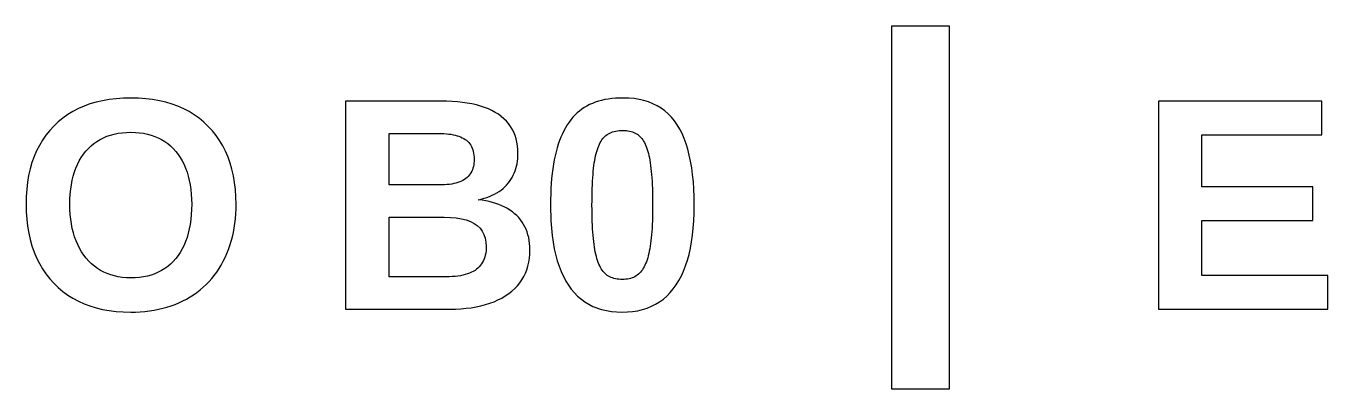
# Model space of a CAD drawing. Header units: metres. Extents: x -41.3 to 41.3, y -33.7 to 33.7.
# Drawn here: x -12.33 to 5.62, y -33.7 to -28.7 of the extents above; entities that cross this region are included whole.
import ezdxf

# ---------------------------------------------------------------- set-up
doc = ezdxf.new("R2010")
doc.units = ezdxf.units.M

msp = doc.modelspace()

# ---------------------------------------------------------------- linework, layer by layer
for p, q in [((0.39999, -28.7), (-0.39999, -28.7)), ((-0.39999, -28.7), (-0.39999, -33.7)), ((0.39999, -33.7), (0.39999, -28.7)), ((-11.445, -29.7738), (-11.5269, -29.8035)), ((-11.3596, -29.7487), (-11.445, -29.7738)), ((-11.2707, -29.7281), (-11.3596, -29.7487)), ((-11.1783, -29.7121), (-11.2707, -29.7281)), ((-11.0823, -29.7006), (-11.1783, -29.7121)), ((-10.9827, -29.6938), (-11.0823, -29.7006)), ((-10.8797, -29.6915), (-10.9827, -29.6938)), ((-10.7766, -29.6938), (-10.8797, -29.6915)), ((-10.677, -29.7007), (-10.7766, -29.6938)), ((-10.581, -29.7123), (-10.677, -29.7007)), ((-10.4885, -29.7285), (-10.581, -29.7123)), ((-10.3995, -29.7493), (-10.4885, -29.7285)), ((-10.3141, -29.7747), (-10.3995, -29.7493)), ((-10.2321, -29.8047), (-10.3141, -29.7747)), ((-6.61061, -29.7342), (-7.92278, -29.7342)), ((-7.92278, -29.7342), (-7.92278, -32.6006)), ((-6.53137, -29.7353), (-6.61061, -29.7342)), ((-6.45515, -29.7385), (-6.53137, -29.7353)), ((-6.38196, -29.7439), (-6.45515, -29.7385)), ((-6.31178, -29.7514), (-6.38196, -29.7439)), ((-6.24463, -29.7611), (-6.31178, -29.7514)), ((-6.1805, -29.773), (-6.24463, -29.7611)), ((-6.11938, -29.787), (-6.1805, -29.773)), ((-4.56001, -29.783), (-4.59727, -29.8022)), ((-4.5211, -29.7656), (-4.56001, -29.783)), ((-4.48056, -29.75), (-4.5211, -29.7656)), ((-4.43837, -29.7363), (-4.48056, -29.75)), ((-4.39456, -29.7244), (-4.43837, -29.7363)), ((-4.34911, -29.7143), (-4.39456, -29.7244)), ((-4.302, -29.7061), (-4.34911, -29.7143)), ((-4.25328, -29.6997), (-4.302, -29.7061)), ((-4.20291, -29.6951), (-4.25328, -29.6997)), ((-4.15091, -29.6924), (-4.20291, -29.6951)), ((-4.09726, -29.6915), (-4.15091, -29.6924)), ((-4.02063, -29.6936), (-4.09726, -29.6915)), ((-3.94722, -29.7002), (-4.02063, -29.6936)), ((-3.87704, -29.7111), (-3.94722, -29.7002)), ((-3.81009, -29.7263), (-3.87704, -29.7111)), ((-3.74637, -29.7459), (-3.81009, -29.7263)), ((-3.68587, -29.7699), (-3.74637, -29.7459)), ((-3.62859, -29.7982), (-3.68587, -29.7699)), ((5.53281, -29.7332), (3.27869, -29.7332)), ((3.27869, -29.7332), (3.27869, -32.5997)), ((5.53281, -30.1971), (5.53281, -29.7332)), ((-11.7512, -29.9202), (-11.8189, -29.9682)), ((-11.68, -29.8767), (-11.7512, -29.9202)), ((-11.6052, -29.8379), (-11.68, -29.8767)), ((-11.5269, -29.8035), (-11.6052, -29.8379)), ((-10.1537, -29.8394), (-10.2321, -29.8047)), ((-10.0789, -29.8787), (-10.1537, -29.8394)), ((-10.0075, -29.9226), (-10.0789, -29.8787)), ((-9.93973, -29.9711), (-10.0075, -29.9226)), ((-6.06129, -29.8031), (-6.11938, -29.787)), ((-6.00623, -29.8215), (-6.06129, -29.8031)), ((-5.95418, -29.8419), (-6.00623, -29.8215)), ((-5.90515, -29.8646), (-5.95418, -29.8419)), ((-5.85916, -29.8894), (-5.90515, -29.8646)), ((-5.81618, -29.9163), (-5.85916, -29.8894)), ((-5.77631, -29.9453), (-5.81618, -29.9163)), ((-5.73962, -29.9764), (-5.77631, -29.9453)), ((-4.7894, -29.9574), (-4.81683, -29.9903)), ((-4.76068, -29.9266), (-4.7894, -29.9574)), ((-4.7307, -29.8977), (-4.76068, -29.9266)), ((-4.69943, -29.8709), (-4.7307, -29.8977)), ((-4.6669, -29.8461), (-4.69943, -29.8709)), ((-4.6329, -29.8232), (-4.6669, -29.8461)), ((-4.59727, -29.8022), (-4.6329, -29.8232)), ((-3.57454, -29.8309), (-3.62859, -29.7982)), ((-3.52371, -29.868), (-3.57454, -29.8309)), ((-3.47612, -29.9093), (-3.52371, -29.868)), ((-3.43175, -29.9551), (-3.47612, -29.9093)), ((-3.39061, -30.0052), (-3.43175, -29.9551)), ((-12.0002, -30.1393), (-12.0523, -30.2041)), ((-11.9436, -30.078), (-12.0002, -30.1393)), ((-11.883, -30.0208), (-11.9436, -30.078)), ((-11.8189, -29.9682), (-11.883, -30.0208)), ((-9.87544, -30.0243), (-9.93973, -29.9711)), ((-9.81468, -30.0821), (-9.87544, -30.0243)), ((-9.75795, -30.1439), (-9.81468, -30.0821)), ((-5.70613, -30.0096), (-5.73962, -29.9764)), ((-5.67581, -30.0448), (-5.70613, -30.0096)), ((-5.64871, -30.0821), (-5.67581, -30.0448)), ((-5.62479, -30.1214), (-5.64871, -30.0821)), ((-5.60405, -30.1628), (-5.62479, -30.1214)), ((-4.9138, -30.1421), (-4.93486, -30.1851)), ((-4.89148, -30.1011), (-4.9138, -30.1421)), ((-4.86787, -30.0621), (-4.89148, -30.1011)), ((-4.84299, -30.0252), (-4.86787, -30.0621)), ((-4.81683, -29.9903), (-4.84299, -30.0252)), ((-4.17665, -30.1442), (-4.15254, -30.1413)), ((-4.15254, -30.1413), (-4.12744, -30.1396)), ((-4.12744, -30.1396), (-4.10133, -30.139)), ((-4.10133, -30.139), (-4.07677, -30.1396)), ((-4.07677, -30.1396), (-4.0531, -30.1413)), ((-4.0531, -30.1413), (-4.03035, -30.1441)), ((-3.35269, -30.0597), (-3.39061, -30.0052)), ((-3.31778, -30.1185), (-3.35269, -30.0597)), ((-3.28566, -30.1817), (-3.31778, -30.1185)), ((-12.0998, -30.2726), (-12.1428, -30.3446)), ((-12.0523, -30.2041), (-12.0998, -30.2726)), ((-11.4303, -30.3506), (-11.391, -30.3181)), ((-11.391, -30.3181), (-11.3496, -30.2888)), ((-11.3496, -30.2888), (-11.3061, -30.2625)), ((-11.3061, -30.2625), (-11.2604, -30.2393)), ((-11.2604, -30.2393), (-11.2125, -30.2191)), ((-11.2125, -30.2191), (-11.1624, -30.2021)), ((-11.1624, -30.2021), (-11.1102, -30.1882)), ((-11.1102, -30.1882), (-11.0558, -30.1774)), ((-11.0558, -30.1774), (-10.9993, -30.1696)), ((-10.9993, -30.1696), (-10.9405, -30.165)), ((-10.9405, -30.165), (-10.8797, -30.1635)), ((-10.8797, -30.1635), (-10.8197, -30.165)), ((-10.8197, -30.165), (-10.7618, -30.1697)), ((-10.7618, -30.1697), (-10.706, -30.1775)), ((-10.706, -30.1775), (-10.6523, -30.1884)), ((-10.6523, -30.1884), (-10.6007, -30.2024)), ((-10.6007, -30.2024), (-10.5512, -30.2196)), ((-10.5512, -30.2196), (-10.5038, -30.2399)), ((-10.5038, -30.2399), (-10.4584, -30.2632)), ((-10.4584, -30.2632), (-10.4152, -30.2897)), ((-10.4152, -30.2897), (-10.3741, -30.3194)), ((-10.3741, -30.3194), (-10.335, -30.3521)), ((-9.70576, -30.2091), (-9.75795, -30.1439)), ((-9.65811, -30.2778), (-9.70576, -30.2091)), ((-9.61499, -30.35), (-9.65811, -30.2778)), ((-7.32263, -30.8897), (-7.32263, -30.1797)), ((-7.32263, -30.1797), (-6.63908, -30.1797)), ((-6.63908, -30.1797), (-6.60254, -30.1802)), ((-6.60254, -30.1802), (-6.5674, -30.1816)), ((-6.5674, -30.1816), (-6.53368, -30.1841)), ((-6.53368, -30.1841), (-6.50136, -30.1874)), ((-6.50136, -30.1874), (-6.47046, -30.1918)), ((-6.47046, -30.1918), (-6.44096, -30.1971)), ((-6.44096, -30.1971), (-6.41287, -30.2033)), ((-6.41287, -30.2033), (-6.38618, -30.2105)), ((-6.38618, -30.2105), (-6.36092, -30.2187)), ((-6.36092, -30.2187), (-6.33705, -30.2279)), ((-6.33705, -30.2279), (-6.31461, -30.238)), ((-6.31461, -30.238), (-6.29355, -30.2491)), ((-6.29355, -30.2491), (-6.27391, -30.2611)), ((-6.27391, -30.2611), (-6.25571, -30.2743)), ((-6.25571, -30.2743), (-6.23895, -30.2888)), ((-6.23895, -30.2888), (-6.22366, -30.3046)), ((-6.22366, -30.3046), (-6.20982, -30.3218)), ((-6.20982, -30.3218), (-6.19743, -30.3402)), ((-5.5865, -30.2063), (-5.60405, -30.1628)), ((-5.57214, -30.2518), (-5.5865, -30.2063)), ((-5.56097, -30.2993), (-5.57214, -30.2518)), ((-5.55301, -30.3489), (-5.56097, -30.2993)), ((-4.97313, -30.2771), (-4.99036, -30.3262)), ((-4.95464, -30.2301), (-4.97313, -30.2771)), ((-4.93486, -30.1851), (-4.95464, -30.2301)), ((-4.42331, -30.3281), (-4.41241, -30.3067)), ((-4.41241, -30.3067), (-4.40089, -30.2868)), ((-4.40089, -30.2868), (-4.38879, -30.2683)), ((-4.38879, -30.2683), (-4.37607, -30.2513)), ((-4.37607, -30.2513), (-4.36276, -30.2357)), ((-4.36276, -30.2357), (-4.34865, -30.2214)), ((-4.34865, -30.2214), (-4.33353, -30.2082)), ((-4.33353, -30.2082), (-4.31741, -30.1962)), ((-4.31741, -30.1962), (-4.30031, -30.1853)), ((-4.30031, -30.1853), (-4.2822, -30.1756)), ((-4.2822, -30.1756), (-4.26309, -30.1671)), ((-4.26309, -30.1671), (-4.24298, -30.1596)), ((-4.24298, -30.1596), (-4.22186, -30.1533)), ((-4.22186, -30.1533), (-4.19977, -30.1482)), ((-4.19977, -30.1482), (-4.17665, -30.1442)), ((-4.03035, -30.1441), (-4.0085, -30.1481)), ((-4.0085, -30.1481), (-3.98758, -30.1532)), ((-3.98758, -30.1532), (-3.96758, -30.1594)), ((-3.96758, -30.1594), (-3.94849, -30.1668)), ((-3.94849, -30.1668), (-3.93031, -30.1752)), ((-3.93031, -30.1752), (-3.91306, -30.1849)), ((-3.91306, -30.1849), (-3.8967, -30.1956)), ((-3.8967, -30.1956), (-3.88127, -30.2075)), ((-3.88127, -30.2075), (-3.86676, -30.2205)), ((-3.86676, -30.2205), (-3.85315, -30.2346)), ((-3.85315, -30.2346), (-3.84029, -30.2501)), ((-3.84029, -30.2501), (-3.82797, -30.267)), ((-3.82797, -30.267), (-3.81621, -30.2854)), ((-3.81621, -30.2854), (-3.80501, -30.3052)), ((-3.80501, -30.3052), (-3.79436, -30.3266)), ((-3.25635, -30.2494), (-3.28566, -30.1817)), ((-3.22981, -30.3213), (-3.25635, -30.2494)), ((-3.20607, -30.3977), (-3.22981, -30.3213)), ((3.87885, -30.9173), (3.87885, -30.1971)), ((3.87885, -30.1971), (5.53281, -30.1971)), ((-12.2152, -30.4994), (-12.2446, -30.5822)), ((-12.1813, -30.4202), (-12.2152, -30.4994)), ((-12.1428, -30.3446), (-12.1813, -30.4202)), ((-11.5646, -30.5102), (-11.5347, -30.4663)), ((-11.5347, -30.4663), (-11.5022, -30.4249)), ((-11.5022, -30.4249), (-11.4673, -30.3862)), ((-11.4673, -30.3862), (-11.4303, -30.3506)), ((-10.335, -30.3521), (-10.2981, -30.3879)), ((-10.2981, -30.3879), (-10.2632, -30.4269)), ((-10.2632, -30.4269), (-10.2307, -30.4686)), ((-10.2307, -30.4686), (-10.2008, -30.5127)), ((-9.57642, -30.4256), (-9.61499, -30.35)), ((-9.54239, -30.5046), (-9.57642, -30.4256)), ((-6.19743, -30.3402), (-6.18651, -30.36)), ((-6.18651, -30.36), (-6.17705, -30.3812)), ((-6.17705, -30.3812), (-6.16904, -30.4036)), ((-6.16904, -30.4036), (-6.16248, -30.4274)), ((-6.16248, -30.4274), (-6.15738, -30.4525)), ((-6.15738, -30.4525), (-6.15375, -30.4789)), ((-6.15375, -30.4789), (-6.15155, -30.5067)), ((-5.54822, -30.4006), (-5.55301, -30.3489)), ((-5.54984, -30.5277), (-5.54742, -30.4915)), ((-5.54663, -30.4544), (-5.54822, -30.4006)), ((-5.54742, -30.4915), (-5.54663, -30.4544)), ((-5.03438, -30.4865), (-5.04651, -30.5444)), ((-5.02098, -30.4308), (-5.03438, -30.4865)), ((-5.00632, -30.3774), (-5.02098, -30.4308)), ((-4.99036, -30.3262), (-5.00632, -30.3774)), ((-4.48282, -30.5181), (-4.47612, -30.4866)), ((-4.47612, -30.4866), (-4.46883, -30.4566)), ((-4.46883, -30.4566), (-4.46092, -30.428)), ((-4.46092, -30.428), (-4.45242, -30.4008)), ((-4.45242, -30.4008), (-4.44333, -30.3751)), ((-4.44333, -30.3751), (-4.43362, -30.3509)), ((-4.43362, -30.3509), (-4.42331, -30.3281)), ((-3.79436, -30.3266), (-3.78426, -30.3493)), ((-3.78426, -30.3493), (-3.7747, -30.3736)), ((-3.7747, -30.3736), (-3.76572, -30.3993)), ((-3.76572, -30.3993), (-3.75728, -30.4265)), ((-3.75728, -30.4265), (-3.74939, -30.4552)), ((-3.74939, -30.4552), (-3.74207, -30.4853)), ((-3.74207, -30.4853), (-3.73529, -30.5169)), ((-3.18513, -30.4785), (-3.20607, -30.3977)), ((-3.16698, -30.5636), (-3.18513, -30.4785)), ((-12.2695, -30.6685), (-12.2899, -30.7585)), ((-12.2446, -30.5822), (-12.2695, -30.6685)), ((-11.6582, -30.7102), (-11.6387, -30.6565)), ((-11.6387, -30.6565), (-11.6166, -30.6053)), ((-11.6166, -30.6053), (-11.5919, -30.5565)), ((-11.5919, -30.5565), (-11.5646, -30.5102)), ((-10.2008, -30.5127), (-10.1735, -30.5592)), ((-10.1735, -30.5592), (-10.1488, -30.608)), ((-10.1488, -30.608), (-10.1267, -30.6592)), ((-10.1267, -30.6592), (-10.1072, -30.7128)), ((-9.51288, -30.5871), (-9.54239, -30.5046)), ((-9.48793, -30.673), (-9.51288, -30.5871)), ((-9.4675, -30.7623), (-9.48793, -30.673)), ((-6.17531, -30.6803), (-6.18416, -30.7007)), ((-6.16783, -30.6588), (-6.17531, -30.6803)), ((-6.16171, -30.6363), (-6.16783, -30.6588)), ((-6.15695, -30.6127), (-6.16171, -30.6363)), ((-6.15355, -30.5881), (-6.15695, -30.6127)), ((-6.1515, -30.5624), (-6.15355, -30.5881)), ((-6.15155, -30.5067), (-6.15083, -30.5357)), ((-6.15083, -30.5357), (-6.1515, -30.5624)), ((-5.58586, -30.6951), (-5.57545, -30.6635)), ((-5.57545, -30.6635), (-5.56664, -30.6309)), ((-5.56664, -30.6309), (-5.55943, -30.5974)), ((-5.55943, -30.5974), (-5.55383, -30.563)), ((-5.55383, -30.563), (-5.54984, -30.5277)), ((-5.06693, -30.667), (-5.07521, -30.7316)), ((-5.05734, -30.6046), (-5.06693, -30.667)), ((-5.04651, -30.5444), (-5.05734, -30.6046)), ((-4.5085, -30.7024), (-4.50427, -30.6614)), ((-4.50427, -30.6614), (-4.4996, -30.6225)), ((-4.4996, -30.6225), (-4.49448, -30.5857)), ((-4.49448, -30.5857), (-4.48891, -30.551)), ((-4.48891, -30.551), (-4.48282, -30.5181)), ((-3.73529, -30.5169), (-3.72906, -30.55)), ((-3.72906, -30.55), (-3.72334, -30.5848)), ((-3.72334, -30.5848), (-3.71809, -30.6218)), ((-3.71809, -30.6218), (-3.71329, -30.6608)), ((-3.71329, -30.6608), (-3.70894, -30.702)), ((-3.15163, -30.6531), (-3.16698, -30.5636)), ((-3.13905, -30.747), (-3.15163, -30.6531)), ((-12.3057, -30.852), (-12.317, -30.9492)), ((-12.2899, -30.7585), (-12.3057, -30.852)), ((-11.7011, -30.8858), (-11.6894, -30.8248)), ((-11.6894, -30.8248), (-11.6751, -30.7663)), ((-11.6751, -30.7663), (-11.6582, -30.7102)), ((-10.1072, -30.7128), (-10.0903, -30.7687)), ((-10.0903, -30.7687), (-10.076, -30.827)), ((-10.076, -30.827), (-10.0643, -30.8877)), ((-9.45161, -30.8551), (-9.4675, -30.7623)), ((-9.44028, -30.9514), (-9.45161, -30.8551)), ((-6.3748, -30.8562), (-6.40157, -30.8641)), ((-6.3497, -30.8473), (-6.3748, -30.8562)), ((-6.32625, -30.8374), (-6.3497, -30.8473)), ((-6.30444, -30.8264), (-6.32625, -30.8374)), ((-6.28429, -30.8143), (-6.30444, -30.8264)), ((-6.26579, -30.8012), (-6.28429, -30.8143)), ((-6.24878, -30.7871), (-6.26579, -30.8012)), ((-6.23314, -30.7719), (-6.24878, -30.7871)), ((-6.21886, -30.7557), (-6.23314, -30.7719)), ((-6.20593, -30.7384), (-6.21886, -30.7557)), ((-6.19437, -30.7201), (-6.20593, -30.7384)), ((-6.18416, -30.7007), (-6.19437, -30.7201)), ((-5.68193, -30.8663), (-5.66191, -30.8401)), ((-5.66191, -30.8401), (-5.64349, -30.8129)), ((-5.64349, -30.8129), (-5.62668, -30.7848)), ((-5.62668, -30.7848), (-5.61148, -30.7558)), ((-5.61148, -30.7558), (-5.59787, -30.7259)), ((-5.59787, -30.7259), (-5.58586, -30.6951)), ((-5.08223, -30.7985), (-5.08797, -30.8676)), ((-5.07521, -30.7316), (-5.08223, -30.7985)), ((-4.52097, -30.8876), (-4.51852, -30.8381)), ((-4.51852, -30.8381), (-4.51562, -30.7908)), ((-4.51562, -30.7908), (-4.51228, -30.7456)), ((-4.51228, -30.7456), (-4.5085, -30.7024)), ((-3.70894, -30.702), (-3.70505, -30.7452)), ((-3.70505, -30.7452), (-3.70161, -30.7905)), ((-3.70161, -30.7905), (-3.69864, -30.8379)), ((-3.69864, -30.8379), (-3.69612, -30.8874)), ((-3.12927, -30.8453), (-3.13905, -30.747)), ((-3.1223, -30.9479), (-3.12927, -30.8453)), ((-12.317, -30.9492), (-12.3238, -31.0499)), ((-11.7206, -31.0834), (-11.7167, -31.0151)), ((-11.7167, -31.0151), (-11.7102, -30.9492)), ((-11.7102, -30.9492), (-11.7011, -30.8858)), ((-10.0643, -30.8877), (-10.0552, -30.9508)), ((-10.0552, -30.9508), (-10.0487, -31.0162)), ((-10.0487, -31.0162), (-10.0448, -31.084)), ((-9.43346, -31.0511), (-9.44028, -30.9514)), ((-6.63499, -30.8897), (-7.32263, -30.8897)), ((-6.59669, -30.8892), (-6.63499, -30.8897)), ((-6.56006, -30.8876), (-6.59669, -30.8892)), ((-6.52505, -30.885), (-6.56006, -30.8876)), ((-6.49171, -30.8813), (-6.52505, -30.885)), ((-6.46001, -30.8766), (-6.49171, -30.8813)), ((-6.42996, -30.8709), (-6.46001, -30.8766)), ((-6.40157, -30.8641), (-6.42996, -30.8709)), ((-5.937, -31.0465), (-5.90196, -31.0317)), ((-5.90196, -31.0317), (-5.86859, -31.0155)), ((-5.86859, -31.0155), (-5.83691, -30.9981)), ((-5.83691, -30.9981), (-5.8069, -30.9793)), ((-5.8069, -30.9793), (-5.77855, -30.9593)), ((-5.77855, -30.9593), (-5.75189, -30.938)), ((-5.75189, -30.938), (-5.7269, -30.9154)), ((-5.7269, -30.9154), (-5.70357, -30.8915)), ((-5.70357, -30.8915), (-5.68193, -30.8663)), ((-5.09563, -31.0125), (-5.09755, -31.0883)), ((-5.09244, -30.9389), (-5.09563, -31.0125)), ((-5.08797, -30.8676), (-5.09244, -30.9389)), ((-4.52563, -31.0485), (-4.52452, -30.9928)), ((-4.52452, -30.9928), (-4.52296, -30.9391)), ((-4.52296, -30.9391), (-4.52097, -30.8876)), ((-3.69612, -30.8874), (-3.69406, -30.939)), ((-3.69406, -30.939), (-3.69246, -30.9927)), ((-3.69246, -30.9927), (-3.69131, -31.0485)), ((-3.1181, -31.055), (-3.1223, -30.9479)), ((5.40869, -30.9173), (3.87885, -30.9173)), ((5.40869, -31.3811), (5.40869, -30.9173)), ((-12.3238, -31.0499), (-12.3261, -31.1542)), ((-12.3261, -31.1542), (-12.3238, -31.2588)), ((-11.7219, -31.1542), (-11.7206, -31.0834)), ((-11.7206, -31.2256), (-11.7219, -31.1542)), ((-10.0448, -31.084), (-10.0435, -31.1542)), ((-10.0435, -31.1542), (-10.0448, -31.2277)), ((-9.4312, -31.1542), (-9.43346, -31.0511)), ((-9.43224, -31.2224), (-9.4312, -31.1542)), ((-6.09386, -31.0932), (-6.05212, -31.0834)), ((-6.04132, -31.1002), (-6.09386, -31.0932)), ((-6.05212, -31.0834), (-6.01207, -31.0724)), ((-5.99074, -31.1089), (-6.04132, -31.1002)), ((-6.01207, -31.0724), (-5.97369, -31.0601)), ((-5.94212, -31.1192), (-5.99074, -31.1089)), ((-5.97369, -31.0601), (-5.937, -31.0465)), ((-5.89548, -31.1312), (-5.94212, -31.1192)), ((-5.85078, -31.1448), (-5.89548, -31.1312)), ((-5.80806, -31.16), (-5.85078, -31.1448)), ((-5.76729, -31.1768), (-5.80806, -31.16)), ((-5.72849, -31.1952), (-5.76729, -31.1768)), ((-5.69165, -31.2153), (-5.72849, -31.1952)), ((-5.65677, -31.237), (-5.69165, -31.2153)), ((-5.09755, -31.0883), (-5.09818, -31.1664)), ((-5.09818, -31.1664), (-5.09236, -31.3846)), ((-4.52654, -31.1664), (-4.52631, -31.1064)), ((-4.52629, -31.2258), (-4.52654, -31.1664)), ((-4.52631, -31.1064), (-4.52563, -31.0485)), ((-3.69131, -31.0485), (-3.69063, -31.1064)), ((-3.6904, -31.1664), (-3.69064, -31.224)), ((-3.69063, -31.1064), (-3.6904, -31.1664)), ((-3.11818, -31.276), (-3.11671, -31.1664)), ((-3.11671, -31.1664), (-3.1181, -31.055)), ((-12.3238, -31.2588), (-12.317, -31.36)), ((-12.317, -31.36), (-12.3057, -31.4578)), ((-11.7166, -31.2946), (-11.7206, -31.2256)), ((-11.7099, -31.3613), (-11.7166, -31.2946)), ((-11.7006, -31.4256), (-11.7099, -31.3613)), ((-10.0552, -31.3668), (-10.0642, -31.4324)), ((-10.0487, -31.2985), (-10.0552, -31.3668)), ((-10.0448, -31.2277), (-10.0487, -31.2985)), ((-9.44795, -31.4194), (-9.44063, -31.355)), ((-9.44063, -31.355), (-9.43538, -31.2893)), ((-9.43538, -31.2893), (-9.43224, -31.2224)), ((-7.32263, -32.1551), (-7.32263, -31.3332)), ((-7.32263, -31.3332), (-6.56177, -31.3332)), ((-6.56177, -31.3332), (-6.4763, -31.3356)), ((-6.4763, -31.3356), (-6.39766, -31.3427)), ((-6.39766, -31.3427), (-6.32587, -31.3547)), ((-6.32587, -31.3547), (-6.26091, -31.3713)), ((-6.26091, -31.3713), (-6.2028, -31.3928)), ((-6.2028, -31.3928), (-6.15152, -31.419)), ((-5.62386, -31.2603), (-5.65677, -31.237)), ((-5.5929, -31.2853), (-5.62386, -31.2603)), ((-5.5639, -31.3118), (-5.5929, -31.2853)), ((-5.53697, -31.3399), (-5.5639, -31.3118)), ((-5.51219, -31.3693), (-5.53697, -31.3399)), ((-5.48956, -31.4001), (-5.51219, -31.3693)), ((-5.09236, -31.3846), (-5.07487, -31.5853)), ((-4.52559, -31.2831), (-4.52629, -31.2258)), ((-4.52441, -31.3384), (-4.52559, -31.2831)), ((-4.52278, -31.3917), (-4.52441, -31.3384)), ((-4.52066, -31.443), (-4.52278, -31.3917)), ((-3.69415, -31.3855), (-3.69627, -31.4355)), ((-3.69252, -31.3335), (-3.69415, -31.3855)), ((-3.69135, -31.2797), (-3.69252, -31.3335)), ((-3.69064, -31.224), (-3.69135, -31.2797)), ((-3.12999, -31.4828), (-3.1226, -31.3815)), ((-3.1226, -31.3815), (-3.11818, -31.276)), ((3.87885, -32.1358), (3.87885, -31.3811)), ((3.87885, -31.3811), (5.40869, -31.3811)), ((-12.3057, -31.4578), (-12.2898, -31.552)), ((-12.2898, -31.552), (-12.2694, -31.6428)), ((-11.6886, -31.4876), (-11.7006, -31.4256)), ((-11.674, -31.5472), (-11.6886, -31.4876)), ((-11.6567, -31.6044), (-11.674, -31.5472)), ((-10.0901, -31.5557), (-10.1069, -31.6135)), ((-10.0759, -31.4954), (-10.0901, -31.5557)), ((-10.0642, -31.4324), (-10.0759, -31.4954)), ((-9.48251, -31.6049), (-9.4689, -31.5443)), ((-9.4689, -31.5443), (-9.45738, -31.4825)), ((-9.45738, -31.4825), (-9.44795, -31.4194)), ((-6.15152, -31.419), (-6.10707, -31.45)), ((-6.10707, -31.45), (-6.06947, -31.4857)), ((-6.06947, -31.4857), (-6.0387, -31.5263)), ((-6.0387, -31.5263), (-6.01477, -31.5715)), ((-6.01477, -31.5715), (-5.99767, -31.6216)), ((-5.4691, -31.4323), (-5.48956, -31.4001)), ((-5.45079, -31.4658), (-5.4691, -31.4323)), ((-5.43463, -31.5006), (-5.45079, -31.4658)), ((-5.42062, -31.5368), (-5.43463, -31.5006)), ((-5.40877, -31.5744), (-5.42062, -31.5368)), ((-5.39908, -31.6134), (-5.40877, -31.5744)), ((-4.51808, -31.4922), (-4.52066, -31.443)), ((-4.51503, -31.5394), (-4.51808, -31.4922)), ((-4.51151, -31.5845), (-4.51503, -31.5394)), ((-3.70543, -31.5745), (-3.70943, -31.6171)), ((-3.7019, -31.5301), (-3.70543, -31.5745)), ((-3.69885, -31.4837), (-3.7019, -31.5301)), ((-3.69627, -31.4355), (-3.69885, -31.4837)), ((-3.1403, -31.58), (-3.12999, -31.4828)), ((-12.2694, -31.6428), (-12.2444, -31.73)), ((-12.2444, -31.73), (-12.2149, -31.8138)), ((-11.6367, -31.6592), (-11.6567, -31.6044)), ((-11.6141, -31.7116), (-11.6367, -31.6592)), ((-11.5889, -31.7617), (-11.6141, -31.7116)), ((-10.1483, -31.7211), (-10.1729, -31.771)), ((-10.1263, -31.6686), (-10.1483, -31.7211)), ((-10.1069, -31.6135), (-10.1263, -31.6686)), ((-9.53593, -31.7789), (-9.51602, -31.7222)), ((-9.51602, -31.7222), (-9.49823, -31.6642)), ((-9.49823, -31.6642), (-9.48251, -31.6049)), ((-5.99767, -31.6216), (-5.98741, -31.6764)), ((-5.98741, -31.6764), (-5.98399, -31.736)), ((-5.98399, -31.736), (-5.98479, -31.7676)), ((-5.39153, -31.6537), (-5.39908, -31.6134)), ((-5.38614, -31.6954), (-5.39153, -31.6537)), ((-5.38292, -31.7384), (-5.38614, -31.6954)), ((-5.38184, -31.7828), (-5.38292, -31.7384)), ((-5.07487, -31.5853), (-5.04575, -31.7686)), ((-4.50752, -31.6276), (-4.51151, -31.5845)), ((-4.50307, -31.6687), (-4.50752, -31.6276)), ((-4.49814, -31.7078), (-4.50307, -31.6687)), ((-4.49274, -31.7448), (-4.49814, -31.7078)), ((-4.48688, -31.7798), (-4.49274, -31.7448)), ((-3.72421, -31.7335), (-3.73009, -31.7686)), ((-3.71881, -31.6966), (-3.72421, -31.7335)), ((-3.71388, -31.6578), (-3.71881, -31.6966)), ((-3.70943, -31.6171), (-3.71388, -31.6578)), ((-3.1698, -31.7618), (-3.15358, -31.673)), ((-3.15358, -31.673), (-3.1403, -31.58)), ((-12.2149, -31.8138), (-12.1809, -31.8942)), ((-12.1809, -31.8942), (-12.1423, -31.971)), ((-11.5609, -31.8094), (-11.5889, -31.7617)), ((-11.5303, -31.8548), (-11.5609, -31.8094)), ((-11.4971, -31.8978), (-11.5303, -31.8548)), ((-11.4615, -31.9379), (-11.4971, -31.8978)), ((-10.2622, -31.9049), (-10.297, -31.944)), ((-10.2299, -31.8629), (-10.2622, -31.9049)), ((-10.2001, -31.8182), (-10.2299, -31.8629)), ((-10.1729, -31.771), (-10.2001, -31.8182)), ((-9.6082, -31.9415), (-9.58202, -31.8886)), ((-9.58202, -31.8886), (-9.55792, -31.8344)), ((-9.55792, -31.8344), (-9.53593, -31.7789)), ((-6.02263, -31.9313), (-6.03447, -31.9542)), ((-6.01239, -31.9071), (-6.02263, -31.9313)), ((-6.00371, -31.8817), (-6.01239, -31.9071)), ((-5.99661, -31.855), (-6.00371, -31.8817)), ((-5.99109, -31.8271), (-5.99661, -31.855)), ((-5.98715, -31.798), (-5.99109, -31.8271)), ((-5.98479, -31.7676), (-5.98715, -31.798)), ((-5.39743, -31.9536), (-5.38876, -31.8988)), ((-5.38876, -31.8988), (-5.38358, -31.8418)), ((-5.38358, -31.8418), (-5.38184, -31.7828)), ((-5.04575, -31.7686), (-5.00496, -31.9344)), ((-5.00496, -31.9344), (-4.95253, -32.0827)), ((-4.48048, -31.813), (-4.48688, -31.7798)), ((-4.47356, -31.8447), (-4.48048, -31.813)), ((-4.46606, -31.875), (-4.47356, -31.8447)), ((-4.45802, -31.9037), (-4.46606, -31.875)), ((-4.44942, -31.931), (-4.45802, -31.9037)), ((-4.44028, -31.9568), (-4.44942, -31.931)), ((-3.76782, -31.9212), (-3.7771, -31.9475)), ((-3.75912, -31.8936), (-3.76782, -31.9212)), ((-3.75099, -31.8645), (-3.75912, -31.8936)), ((-3.74345, -31.8339), (-3.75099, -31.8645)), ((-3.73648, -31.802), (-3.74345, -31.8339)), ((-3.73009, -31.7686), (-3.73648, -31.802)), ((-3.23616, -32.0033), (-3.21109, -31.927)), ((-3.21109, -31.927), (-3.18896, -31.8465)), ((-3.18896, -31.8465), (-3.1698, -31.7618)), ((-12.1423, -31.971), (-12.0992, -32.0444)), ((-12.0992, -32.0444), (-12.0515, -32.1143)), ((-12.0515, -32.1143), (-11.9993, -32.1807)), ((-11.424, -31.9749), (-11.4615, -31.9379)), ((-11.3846, -32.0086), (-11.424, -31.9749)), ((-11.3432, -32.0392), (-11.3846, -32.0086)), ((-11.2999, -32.0665), (-11.3432, -32.0392)), ((-11.2547, -32.0906), (-11.2999, -32.0665)), ((-11.2075, -32.1115), (-11.2547, -32.0906)), ((-11.1584, -32.1292), (-11.2075, -32.1115)), ((-10.5511, -32.113), (-10.6011, -32.1302)), ((-10.5033, -32.0927), (-10.5511, -32.113)), ((-10.4577, -32.0692), (-10.5033, -32.0927)), ((-10.4142, -32.0426), (-10.4577, -32.0692)), ((-10.373, -32.0128), (-10.4142, -32.0426)), ((-10.3339, -31.98), (-10.373, -32.0128)), ((-10.297, -31.944), (-10.3339, -31.98)), ((-9.73155, -32.1354), (-9.698, -32.0898)), ((-9.698, -32.0898), (-9.66626, -32.0422)), ((-9.66626, -32.0422), (-9.63632, -31.9928)), ((-9.63632, -31.9928), (-9.6082, -31.9415)), ((-6.24278, -32.1154), (-6.27341, -32.1247)), ((-6.21399, -32.1049), (-6.24278, -32.1154)), ((-6.18704, -32.0931), (-6.21399, -32.1049)), ((-6.16194, -32.0801), (-6.18704, -32.0931)), ((-6.13867, -32.0658), (-6.16194, -32.0801)), ((-6.11726, -32.0503), (-6.13867, -32.0658)), ((-6.09755, -32.0336), (-6.11726, -32.0503)), ((-6.07941, -32.0156), (-6.09755, -32.0336)), ((-6.06285, -31.9964), (-6.07941, -32.0156)), ((-6.04787, -31.9759), (-6.06285, -31.9964)), ((-6.03447, -31.9542), (-6.04787, -31.9759)), ((-5.46678, -32.1521), (-5.44424, -32.1056)), ((-5.44424, -32.1056), (-5.42517, -32.0571)), ((-5.42517, -32.0571), (-5.40958, -32.0064)), ((-5.40958, -32.0064), (-5.39743, -31.9536)), ((-4.95253, -32.0827), (-4.88844, -32.2137)), ((-4.43057, -31.9812), (-4.44028, -31.9568)), ((-4.4203, -32.004), (-4.43057, -31.9812)), ((-4.4095, -32.0254), (-4.4203, -32.004)), ((-4.39813, -32.0453), (-4.4095, -32.0254)), ((-4.38622, -32.0637), (-4.39813, -32.0453)), ((-4.37375, -32.0807), (-4.38622, -32.0637)), ((-4.36072, -32.0961), (-4.37375, -32.0807)), ((-4.34695, -32.1102), (-4.36072, -32.0961)), ((-4.33226, -32.1233), (-4.34695, -32.1102)), ((-3.8723, -32.1059), (-3.88724, -32.1196)), ((-3.85825, -32.091), (-3.8723, -32.1059)), ((-3.84492, -32.0748), (-3.85825, -32.091)), ((-3.83217, -32.0572), (-3.84492, -32.0748)), ((-3.82001, -32.0381), (-3.83217, -32.0572)), ((-3.80841, -32.0176), (-3.82001, -32.0381)), ((-3.79739, -31.9956), (-3.80841, -32.0176)), ((-3.78696, -31.9723), (-3.79739, -31.9956)), ((-3.7771, -31.9475), (-3.78696, -31.9723)), ((-3.29514, -32.1435), (-3.26418, -32.0755)), ((-3.26418, -32.0755), (-3.23616, -32.0033)), ((-11.9993, -32.1807), (-11.9426, -32.2436)), ((-11.9426, -32.2436), (-11.8819, -32.3024)), ((-11.1073, -32.1436), (-11.1584, -32.1292)), ((-11.0544, -32.1549), (-11.1073, -32.1436)), ((-10.9994, -32.1629), (-11.0544, -32.1549)), ((-10.9426, -32.1677), (-10.9994, -32.1629)), ((-10.8837, -32.1693), (-10.9426, -32.1677)), ((-10.8229, -32.1678), (-10.8837, -32.1693)), ((-10.7641, -32.1631), (-10.8229, -32.1678)), ((-10.7076, -32.1552), (-10.7641, -32.1631)), ((-10.6533, -32.1443), (-10.7076, -32.1552)), ((-10.6011, -32.1302), (-10.6533, -32.1443)), ((-9.8838, -32.2991), (-9.84303, -32.261)), ((-9.84303, -32.261), (-9.80406, -32.2211)), ((-9.80406, -32.2211), (-9.76691, -32.1792)), ((-9.76691, -32.1792), (-9.73155, -32.1354)), ((-6.53938, -32.1551), (-7.32263, -32.1551)), ((-6.49586, -32.1545), (-6.53938, -32.1551)), ((-6.45419, -32.1526), (-6.49586, -32.1545)), ((-6.41435, -32.1495), (-6.45419, -32.1526)), ((-6.37636, -32.1452), (-6.41435, -32.1495)), ((-6.34019, -32.1396), (-6.37636, -32.1452)), ((-6.30588, -32.1328), (-6.34019, -32.1396)), ((-6.27341, -32.1247), (-6.30588, -32.1328)), ((-5.59158, -32.3171), (-5.55518, -32.279)), ((-5.55518, -32.279), (-5.52225, -32.2388)), ((-5.52225, -32.2388), (-5.49278, -32.1965)), ((-5.49278, -32.1965), (-5.46678, -32.1521)), ((-4.88844, -32.2137), (-4.8127, -32.3271)), ((-4.31665, -32.1351), (-4.33226, -32.1233)), ((-4.30009, -32.1459), (-4.31665, -32.1351)), ((-4.28262, -32.1555), (-4.30009, -32.1459)), ((-4.26422, -32.164), (-4.28262, -32.1555)), ((-4.2449, -32.1713), (-4.26422, -32.164)), ((-4.22464, -32.1776), (-4.2449, -32.1713)), ((-4.20346, -32.1827), (-4.22464, -32.1776)), ((-4.18135, -32.1866), (-4.20346, -32.1827)), ((-4.15833, -32.1895), (-4.18135, -32.1866)), ((-4.13435, -32.1911), (-4.15833, -32.1895)), ((-4.10947, -32.1917), (-4.13435, -32.1911)), ((-4.08487, -32.1911), (-4.10947, -32.1917)), ((-4.06116, -32.1893), (-4.08487, -32.1911)), ((-4.03831, -32.1864), (-4.06116, -32.1893)), ((-4.01634, -32.1822), (-4.03831, -32.1864)), ((-3.99527, -32.1768), (-4.01634, -32.1822)), ((-3.97507, -32.1703), (-3.99527, -32.1768)), ((-3.95573, -32.1625), (-3.97507, -32.1703)), ((-3.93729, -32.1536), (-3.95573, -32.1625)), ((-3.91972, -32.1434), (-3.93729, -32.1536)), ((-3.90305, -32.1321), (-3.91972, -32.1434)), ((-3.88724, -32.1196), (-3.90305, -32.1321)), ((-3.40573, -32.3224), (-3.36592, -32.267)), ((-3.36592, -32.267), (-3.32906, -32.2073)), ((-3.32906, -32.2073), (-3.29514, -32.1435)), ((5.6162, -32.1358), (3.87885, -32.1358)), ((5.6162, -32.5997), (5.6162, -32.1358)), ((-11.8819, -32.3024), (-11.8177, -32.3565)), ((-11.8177, -32.3565), (-11.7501, -32.406)), ((-11.7501, -32.406), (-11.679, -32.4507)), ((-11.679, -32.4507), (-11.6044, -32.4907)), ((-10.1661, -32.4879), (-10.1147, -32.4613)), ((-10.1147, -32.4613), (-10.0649, -32.4326)), ((-10.0649, -32.4326), (-10.017, -32.4021)), ((-10.017, -32.4021), (-9.97076, -32.3697)), ((-9.97076, -32.3697), (-9.92638, -32.3353)), ((-9.92638, -32.3353), (-9.8838, -32.2991)), ((-5.87663, -32.4982), (-5.82213, -32.4742)), ((-5.82213, -32.4742), (-5.77032, -32.4477)), ((-5.77032, -32.4477), (-5.72121, -32.4186)), ((-5.72121, -32.4186), (-5.67479, -32.387)), ((-5.67479, -32.387), (-5.63145, -32.3531)), ((-5.63145, -32.3531), (-5.59158, -32.3171)), ((-4.8127, -32.3271), (-4.7253, -32.4231)), ((-4.7253, -32.4231), (-4.62625, -32.5017)), ((-3.59448, -32.4995), (-3.54288, -32.4619)), ((-3.54288, -32.4619), (-3.49422, -32.4198)), ((-3.49422, -32.4198), (-3.4485, -32.3733)), ((-3.4485, -32.3733), (-3.40573, -32.3224)), ((-11.6044, -32.4907), (-11.5264, -32.526)), ((-11.5264, -32.526), (-11.445, -32.5566)), ((-11.445, -32.5566), (-11.3601, -32.5825)), ((-11.3601, -32.5825), (-11.2717, -32.6036)), ((-11.2717, -32.6036), (-11.1799, -32.6201)), ((-11.1799, -32.6201), (-11.0846, -32.6319)), ((-11.0846, -32.6319), (-10.9859, -32.6389)), ((-10.9859, -32.6389), (-10.8837, -32.6413)), ((-10.8837, -32.6413), (-10.8168, -32.6402)), ((-10.8168, -32.6402), (-10.7511, -32.637)), ((-10.7511, -32.637), (-10.6868, -32.6317)), ((-10.6868, -32.6317), (-10.6237, -32.6243)), ((-10.6237, -32.6243), (-10.562, -32.6147)), ((-10.562, -32.6147), (-10.5015, -32.603)), ((-10.5015, -32.603), (-10.4424, -32.5891)), ((-10.4424, -32.5891), (-10.3845, -32.5731)), ((-10.3845, -32.5731), (-10.3279, -32.555)), ((-10.3279, -32.555), (-10.2727, -32.5348)), ((-10.2727, -32.5348), (-10.2188, -32.5124)), ((-10.2188, -32.5124), (-10.1661, -32.4879)), ((-7.92278, -32.6006), (-6.48854, -32.6006)), ((-6.48854, -32.6006), (-6.40976, -32.5993)), ((-6.40976, -32.5993), (-6.33368, -32.5956)), ((-6.33368, -32.5956), (-6.2603, -32.5892)), ((-6.2603, -32.5892), (-6.18962, -32.5804)), ((-6.18962, -32.5804), (-6.12163, -32.569)), ((-6.12163, -32.569), (-6.05634, -32.5551)), ((-6.05634, -32.5551), (-5.99374, -32.5387)), ((-5.99374, -32.5387), (-5.93384, -32.5197)), ((-5.93384, -32.5197), (-5.87663, -32.4982)), ((-4.62625, -32.5017), (-4.51556, -32.5627)), ((-4.51556, -32.5627), (-4.3932, -32.6064)), ((-4.3932, -32.6064), (-4.2592, -32.6326)), ((-4.2592, -32.6326), (-4.11356, -32.6413)), ((-4.11356, -32.6413), (-4.03835, -32.6391)), ((-4.03835, -32.6391), (-3.96609, -32.6324)), ((-3.96609, -32.6324), (-3.89679, -32.6214)), ((-3.89679, -32.6214), (-3.83043, -32.6059)), ((-3.83043, -32.6059), (-3.76701, -32.5859)), ((-3.76701, -32.5859), (-3.70656, -32.5616)), ((-3.70656, -32.5616), (-3.64905, -32.5328)), ((-3.64905, -32.5328), (-3.59448, -32.4995)), ((3.27869, -32.5997), (5.6162, -32.5997)), ((-0.39999, -33.7), (0.39999, -33.7))]:
    msp.add_line(p, q)

doc.saveas('drawing.dxf')
